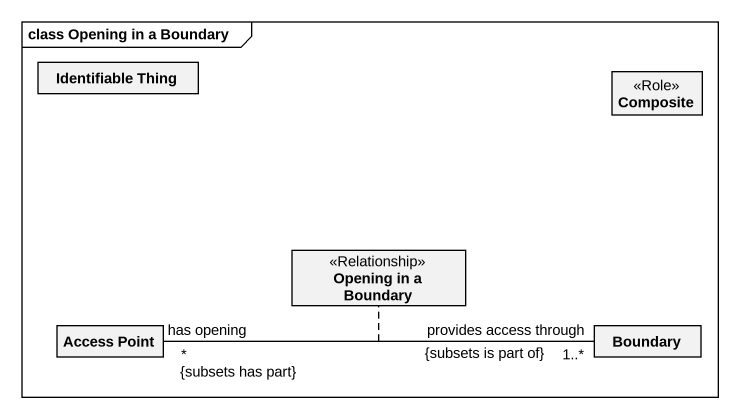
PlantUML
@startuml
mainframe class Opening in a Boundary
hide circle
hide empty members
class "Identifiable Thing" as Identifiable_Thing
class Composite <<Role>>
class "Opening in a Boundary" as Opening_in_a_Boundary <<Relationship>>
class "Access Point" as Access_Point
class "Boundary" as Boundary_
Access_Point "has opening\n*\n{subsets has part}" -right- "provides access through\n1..*\n{subsets is part of}" Boundary_
(Access_Point, Boundary_) .. Opening_in_a_Boundary
@enduml
